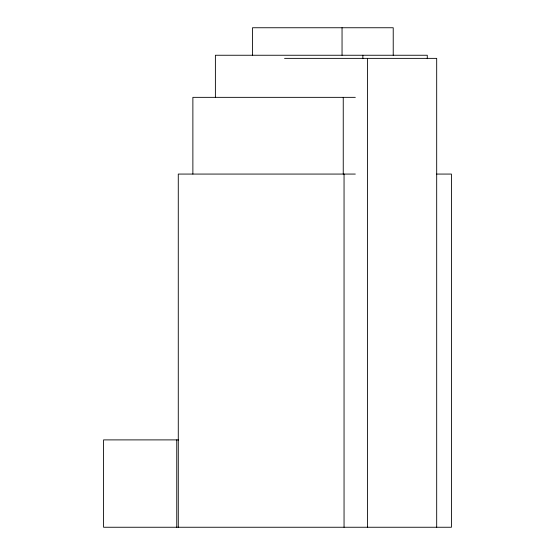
<?xml version="1.0" encoding="UTF-8"?>
<svg xmlns="http://www.w3.org/2000/svg" width="555" height="555" viewBox="0 0 555 555"><rect width="100%" height="100%" fill="white"/><g stroke="black" fill="none" stroke-linecap="round" stroke-linejoin="round"><path stroke-width="0.83" d="M284.548 58.365L436.688 58.365L436.688 527.25M355.318 97.347L192.876 97.347L192.876 174.069M355.318 174.069L178.28 174.069L178.28 527.25M436.709 174.069L451.43 174.069L451.43 527.25L103.57 527.25L103.57 439.893L178.661 439.893M427.274 58.684L427.274 55.25L215.389 55.25L215.389 97.347M393.224 55.25L393.224 27.75L252.504 27.75L252.504 55.25M367.465 58.365L367.465 527.25M362.859 55.25L362.859 58.684M344.051 174.069L344.051 527.25M343.247 97.347L343.247 174.069M342.046 27.75L342.046 55.25M176.754 439.893L176.754 527.25"/></g></svg>
